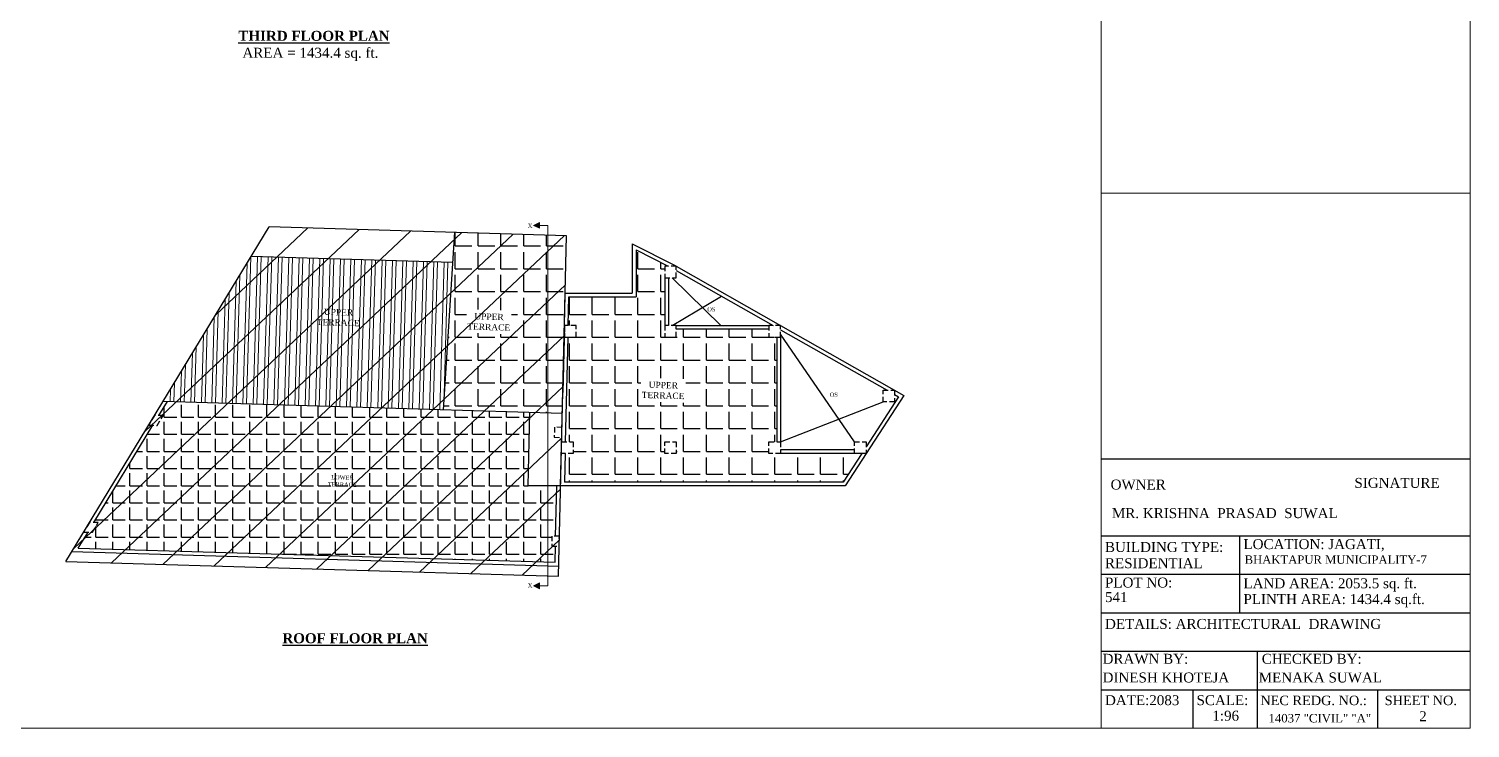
# Model space of a CAD drawing. Header units: inches. Extents: x 118399 to 125163, y -32081 to -26901.
# Drawn here: x 119747 to 121484, y -29056 to -28214 of the extents above; entities that cross this region are included whole.
import ezdxf

# ---------------------------------------------------------------- set-up
doc = ezdxf.new("R2010")
doc.units = ezdxf.units.IN
doc.header["$LTSCALE"] = 5
doc.header["$MEASUREMENT"] = 0
doc.linetypes.add('HIDDEN', pattern=[0.375, 0.25, -0.125])
for name, color, linetype, lineweight in [('1', 7, 'Continuous', 25), ('A-WALL', 7, 'Continuous', 9), ('ele1', 21, 'Continuous', 20)]:
    doc.layers.add(name, color=color, linetype=linetype, lineweight=lineweight)
doc.layers.add('TEXT', color=6, linetype='Continuous')
doc.layers.add('WALL', color=7, linetype='Continuous')
doc.styles.add('ordinary', font='times.ttf')
pattern_1 = [(0, (-5551.395, -5540.418), (0, 27.5), [20, -7.5]), (90, (-5551.395, -5540.418), (-27.5, 2e-15), [20, -7.5])]

# ---------------------------------------------------------------- blocks, each defined once
blk = doc.blocks.new('x-x')
at = {"ltscale": 5}
for points in [[(11364, -701.5), (11364, -694.5), (11357.1, -698.1)], [(11364, -1135.5), (11364, -1128.5), (11357.1, -1132.1)]]:
    blk.add_hatch(color=256, dxfattribs=at).paths.add_polyline_path(points)
for p, q in [((11364, -694.5), (11357.1, -698.1)), ((11364, -701.5), (11364, -694.5)), ((11357.1, -698.1), (11364, -701.5)), ((11374.1, -698.1), (11364, -698.1)), ((11374.1, -698.1), (11374.1, -1132.1)), ((11364, -1128.5), (11357.1, -1132.1)), ((11364, -1135.5), (11364, -1128.5)), ((11357.1, -1132.1), (11364, -1135.5)), ((11374.1, -1132.1), (11364, -1132.1))]:
    blk.add_line(p, q, dxfattribs=at)
at = {"layer": 'A-WALL', "color": 1, "ltscale": 5}
blk.add_line((11374.1, -1120.1), (11374.1, -1132.1), dxfattribs=at)
at = {"layer": 'TEXT', "style": 'ordinary'}
for p in [(11350.1, -701), (11350.1, -1134.1)]:
    blk.add_text('X', height=5, dxfattribs=at).set_placement(p)

msp = doc.modelspace()

# ---------------------------------------------------------------- hatches: boundary and pattern name
at = {"layer": 'A-WALL', "ltscale": 5}
h = msp.add_hatch(dxfattribs=at)
h.set_pattern_fill('STEEL', color=254, scale=100, angle=43.29, style=0)
h.set_pattern_definition([(88.28999, (106180.874, -27328.41), (-12.494433, 0.373012), []), (88.28999, (106176.589, -27323.861), (-12.494433, 0.373012), [])])
h.paths.add_polyline_path([(120095.5, -28548.8), (120149.1, -28550.4), (120148.4, -28574.3), (120094.8, -28572.7)], flags=24)
h.paths.add_polyline_path([(120257.7, -28495.1), (120015.4, -28487.9), (119909.1, -28662.8), (120246.4, -28672.8)])
at = {"layer": 'WALL', "linetype": 'ByBlock', "ltscale": 5, "true_color": 0xf8991e}
h = msp.add_hatch(dxfattribs=at)
h.set_pattern_fill('ANSI31', color=30, scale=350, angle=-1.71)
h.set_pattern_definition([(43.29, (111631.187, -25296.735), (-29.99899, 31.8453), [])])
h.paths.add_polyline_path([(119792, -28855.4), (120036.9, -28452.5), (120395.1, -28463.2), (120385.4, -28873.1)])
h = msp.add_hatch(dxfattribs=at)
h.set_pattern_fill('ANGLE', color=30, scale=100)
h.set_pattern_definition(pattern_1)
h.paths.add_polyline_path([(120274.1, -28580.3), (120328.2, -28581.9), (120329.1, -28553.4), (120274.9, -28551.8)], flags=16)
h.paths.add_polyline_path([(120393.5, -28532.2), (120395.1, -28463.2), (120260, -28459.1), (120246.4, -28672.8), (120390, -28677.1)])
h = msp.add_hatch(dxfattribs=at)
h.set_pattern_fill('ANGLE', color=30, scale=100)
h.set_pattern_definition(pattern_1)
h.paths.add_polyline_path([(120648.5, -28585.2), (120639, -28585.2), (120639, -28575.7), (120527.4, -28575.7), (120527.4, -28585.2), (120513.4, -28585.2), (120513.4, -28571.2), (120513.4, -28499.8), (120517.7, -28499.8), (120478.9, -28480.1), (120478.9, -28536.7), (120397.9, -28536.7), (120397.1, -28571.2), (120406.6, -28571.2), (120406.6, -28585.2), (120396.7, -28585.2), (120393.7, -28711.5), (120403.2, -28711.5), (120403.2, -28725.5), (120393.4, -28725.5), (120392.6, -28760), (120728.4, -28760), (120750.7, -28725.5), (120653, -28725.5), (120639, -28725.5), (120639, -28711.5), (120648.5, -28711.5)])
h.paths.add_polyline_path([(120513.4, -28711.5), (120527.4, -28711.5), (120527.4, -28725.5), (120513.4, -28725.5)], flags=16)
h.paths.add_polyline_path([(120484.1, -28662.7), (120538.3, -28664.3), (120539.1, -28635.8), (120484.9, -28634.2)], flags=16)
h = msp.add_hatch(dxfattribs=at)
h.set_pattern_fill('ANGLE', color=30, scale=75)
h.set_pattern_definition([(0, (-5551.395, -5540.418), (0, 20.625), [15, -5.625]), (90, (-5551.395, -5540.418), (-20.625, 1e-15), [15, -5.625])])
h.paths.add_polyline_path([(120107.5, -28749.9), (120143.2, -28751), (120142.7, -28767), (120107, -28765.9)], flags=24)
h.paths.add_polyline_path([(120349, -28764.5), (120351.1, -28676), (119914.3, -28662.9), (119904.1, -28679.6), (119909.3, -28679.8), (119902.1, -28691.6), (119896.9, -28691.4), (119825.8, -28808.3), (119831, -28808.5), (119823.9, -28820.3), (119818.7, -28820.1), (119807, -28839.3), (120381.3, -28856.4), (120381.8, -28836.9), (120377.3, -28836.8), (120377.5, -28824.8), (120382, -28824.9), (120383.5, -28764.5)])

# ---------------------------------------------------------------- linework, layer by layer
at = {"layer": '1'}
for p, q in [((121039.1, -28731.9), (121483.7, -28731.9)), ((121039.1, -28824.5), (121483.7, -28824.5)), ((121205.9, -28824.5), (121205.9, -28917.2)), ((121039.1, -28870.8), (121483.7, -28870.8)), ((121039.1, -28917.2), (121483.7, -28917.2)), ((121039.1, -28963.5), (121483.7, -28963.5)), ((121227.2, -28963.5), (121227.2, -29056.1)), ((121039.1, -29009.8), (121483.7, -29009.8)), ((121150.2, -29056.1), (121150.2, -29009.8)), ((121372.6, -29056.1), (121372.6, -29009.8))]:
    msp.add_line(p, q, dxfattribs=at)
at = {"layer": 'A-WALL', "lineweight": 30}
for p, q in [((119792, -28855.4), (120036.9, -28452.5)), ((120395.1, -28463.2), (120036.9, -28452.5)), ((120260, -28459.1), (120246.4, -28672.8)), ((120385.4, -28873.1), (120395.1, -28463.2)), ((120474.4, -28472.8), (120474.4, -28532.2)), ((120474.4, -28472.8), (120526, -28499)), ((120015.4, -28487.9), (120257.7, -28495.1)), ((120478.9, -28480.1), (120478.9, -28536.7)), ((120478.9, -28480.1), (120517.7, -28499.8)), ((120526, -28499), (120527.4, -28499.8)), ((120527.4, -28499.8), (120653, -28571.2)), ((120527.4, -28505), (120643.9, -28571.2)), ((120513.4, -28513.8), (120513.4, -28571.2)), ((120517.9, -28513.8), (120517.9, -28571.2)), ((120388, -28764.5), (120393.4, -28535.2)), ((120392.6, -28571.2), (120393.5, -28532.2)), ((120393.5, -28532.2), (120474.4, -28532.2)), ((120397.1, -28571.2), (120397.9, -28536.7)), ((120397.9, -28536.7), (120478.9, -28536.7)), ((120392.6, -28571.2), (120390.6, -28652.1)), ((120527.4, -28571.2), (120639, -28571.2)), ((120639, -28575.7), (120527.4, -28575.7)), ((120653, -28571.2), (120801.3, -28655.5)), ((120653, -28576.4), (120781.3, -28649.3)), ((120396.7, -28585.2), (120393.7, -28711.5)), ((120648.5, -28585.2), (120648.5, -28711.5)), ((120653, -28585.2), (120653, -28712)), ((119904.1, -28679.6), (119914.3, -28662.9)), ((120390, -28677.1), (119909.1, -28662.8)), ((120801.3, -28655.5), (120756, -28725.5)), ((120794.9, -28657), (120756, -28717.2)), ((120790.4, -28654.5), (120794.9, -28657)), ((120349, -28764.5), (120351.1, -28676)), ((119825.8, -28808.3), (119896.9, -28691.4)), ((120393.4, -28725.5), (120392.6, -28760)), ((120742, -28721), (120653, -28721)), ((120756, -28725.5), (120653, -28725.5)), ((120750.7, -28725.5), (120728.4, -28760)), ((120756, -28725.5), (120730.8, -28764.5)), ((120730.8, -28764.5), (120349, -28764.5)), ((120382, -28824.9), (120383.5, -28764.5)), ((120728.4, -28760), (120392.6, -28760)), ((119807, -28839.3), (119818.7, -28820.1)), ((119807, -28839.3), (120381.3, -28856.4)), ((120381.3, -28856.4), (120381.8, -28836.9)), ((119792, -28855.4), (120385.4, -28873.1)), ((119799.2, -28843.6), (120385.7, -28861.1))]:
    msp.add_line(p, q, dxfattribs=at)
at = {"layer": 'ele1'}
for p, q in [((121039.1, -29056.1), (121039.1, -26900.8)), ((121483.7, -28412.1), (121039.1, -28412.1))]:
    msp.add_line(p, q, dxfattribs=at)
msp.add_lwpolyline([(118398.8, -26900.8), (121483.7, -26900.8), (121483.7, -29056.1), (118398.8, -29056.1)], close=True, dxfattribs=at)
msp.add_lwpolyline([(118398.8, -26900.8), (121483.7, -26900.8), (121483.7, -29056.1), (118398.8, -29056.1)], close=True, dxfattribs=at)
at = {"layer": 'WALL', "color": 30, "linetype": 'ByBlock', "ltscale": 5, "true_color": 0xf8991e}
for p, q in [((120522.4, -28513.8), (120581.1, -28571.2)), ((120522.4, -28571.2), (120581.8, -28535.9)), ((120742, -28711.5), (120653, -28581.6)), ((120653, -28711.5), (120776.4, -28663.3))]:
    msp.add_line(p, q, dxfattribs=at)
at = {"layer": 'WALL', "color": 2, "linetype": 'HIDDEN', "ltscale": 5}
for points in [[(120513.4, -28513.8), (120527.4, -28513.8), (120527.4, -28499.8), (120513.4, -28499.8)], [(120392.6, -28585.2), (120406.6, -28585.2), (120406.6, -28571.2), (120392.6, -28571.2)], [(120513.4, -28585.2), (120527.4, -28585.2), (120527.4, -28571.2), (120513.4, -28571.2)], [(120639, -28585.2), (120653, -28585.2), (120653, -28571.2), (120639, -28571.2)], [(120776.4, -28649.3), (120790.4, -28649.3), (120790.4, -28663.3), (120776.4, -28663.3)], [(119891.8, -28691.3), (119902.1, -28691.6), (119909.3, -28679.8), (119898.9, -28679.5)], [(120380.6, -28693.8), (120380.4, -28705.8), (120389.4, -28706.1), (120389.6, -28694.1)], [(120380.6, -28693.8), (120380.4, -28705.8), (120389.4, -28706.1), (120389.6, -28694.1)], [(120389.2, -28711.5), (120403.2, -28711.5), (120403.2, -28725.5), (120389.2, -28725.5)], [(120513.4, -28711.5), (120527.4, -28711.5), (120527.4, -28725.5), (120513.4, -28725.5)], [(120639, -28711.5), (120653, -28711.5), (120653, -28725.5), (120639, -28725.5)], [(120742, -28711.5), (120756, -28711.5), (120756, -28725.5), (120742, -28725.5)], [(119813.5, -28820), (119823.9, -28820.3), (119831, -28808.5), (119820.7, -28808.2)], [(120377.5, -28824.8), (120377.3, -28836.8), (120386.3, -28837.1), (120386.5, -28825.1)]]:
    msp.add_lwpolyline(points, close=True, dxfattribs=at)

# ---------------------------------------------------------------- block references
at = {"layer": 'A-WALL', "color": 1}
msp.add_blockref('x-x', (108998.4, -27752.8), dxfattribs=at)

# ---------------------------------------------------------------- texts
at = {"layer": '1', "style": 'ordinary'}
for s, height, p in [('OWNER', 12, (121050.6, -28768.8)), ('SIGNATURE', 12, (121344.3, -28766.8)), ('MR. KRISHNA  PRASAD  SUWAL', 12, (121052.2, -28803.2)), ('BUILDING TYPE:  ', 12, (121043.8, -28844)), ('LOCATION: JAGATI,', 12, (121210.6, -28840.5)), ('RESIDENTIAL', 12, (121043.8, -28863.5)), ('BHAKTAPUR MUNICIPALITY-7', 10.08, (121212.1, -28858.2)), ('PLOT NO: ', 12, (121043.8, -28886.8)), ('LAND AREA: 2053.5 sq. ft. ', 12, (121210.6, -28887.7)), ('541', 12, (121043.8, -28904.3)), ('PLINTH AREA: 1434.4 sq.ft.', 12, (121210.6, -28906.7)), ('DETAILS: ARCHITECTURAL  DRAWING ', 12, (121043.8, -28936.6)), ('DRAWN BY:', 12, (121040.9, -28978.6)), ('CHECKED BY: ', 12, (121232.7, -28978.6)), ('DINESH KHOTEJA', 12, (121040.9, -29001.1)), ('MENAKA SUWAL', 12, (121229, -29001.1)), ('DATE:2083', 12, (121043.8, -29028.4)), ('SCALE:', 12, (121154.1, -29028.4)), ('NEC REDG. NO.:', 11.4, (121231, -29028.4)), ('SHEET NO.', 11.4, (121380.7, -29028.4)), ('14037 "CIVIL" "A"', 10.2, (121240.8, -29049.2)), ('2', 12, (121422.3, -29047.7))]:
    msp.add_text(s, height=height, dxfattribs=at).set_placement(p)
msp.add_attdef('1:96', (121173.1, -29047.1), 'SCALE', height=12, dxfattribs=at)
at = {"layer": 'TEXT', "style": 'ordinary'}
for p in [(120564.7, -28554.3), (120712.2, -28657.1)]:
    msp.add_text('OS', height=5, dxfattribs=at).set_placement(p)
at = {"layer": 'TEXT', "char_height": 12, "width": 219.815, "attachment_point": 8, "style": 'ordinary'}
for s, insert in [('{\\fTimes New Roman|b1|i0|c0|p18;\\LTHIRD FLOOR PLAN}', (120090.9, -28228.7)), ('AREA = 1434.4 sq. ft.', (120086.6, -28252.8)), ('{\\fTimes New Roman|b1|i0|c0|p18;\\LROOF FLOOR PLAN}', (120140.4, -28954))]:
    msp.add_mtext(s, dxfattribs=dict(at, insert=insert))
at = {"layer": 'TEXT', "attachment_point": 8, "rotation": 358.2896, "style": 'ordinary'}
for s, insert, char_height in [('UPPER\\PTERRACE', (120120, -28571.6), 7.5), ('UPPER\\PTERRACE', (120301.3, -28577), 7.5), ('UPPER\\PTERRACE', (120511.3, -28659.4), 7.5), ('LOWER\\PTERRACE', (120124.9, -28765.2), 5)]:
    msp.add_mtext_dynamic_manual_height_columns(s, width=101.569, gutter_width=1720.7, heights=[0], dxfattribs=dict(at, insert=insert, char_height=char_height))

doc.saveas('drawing.dxf')
